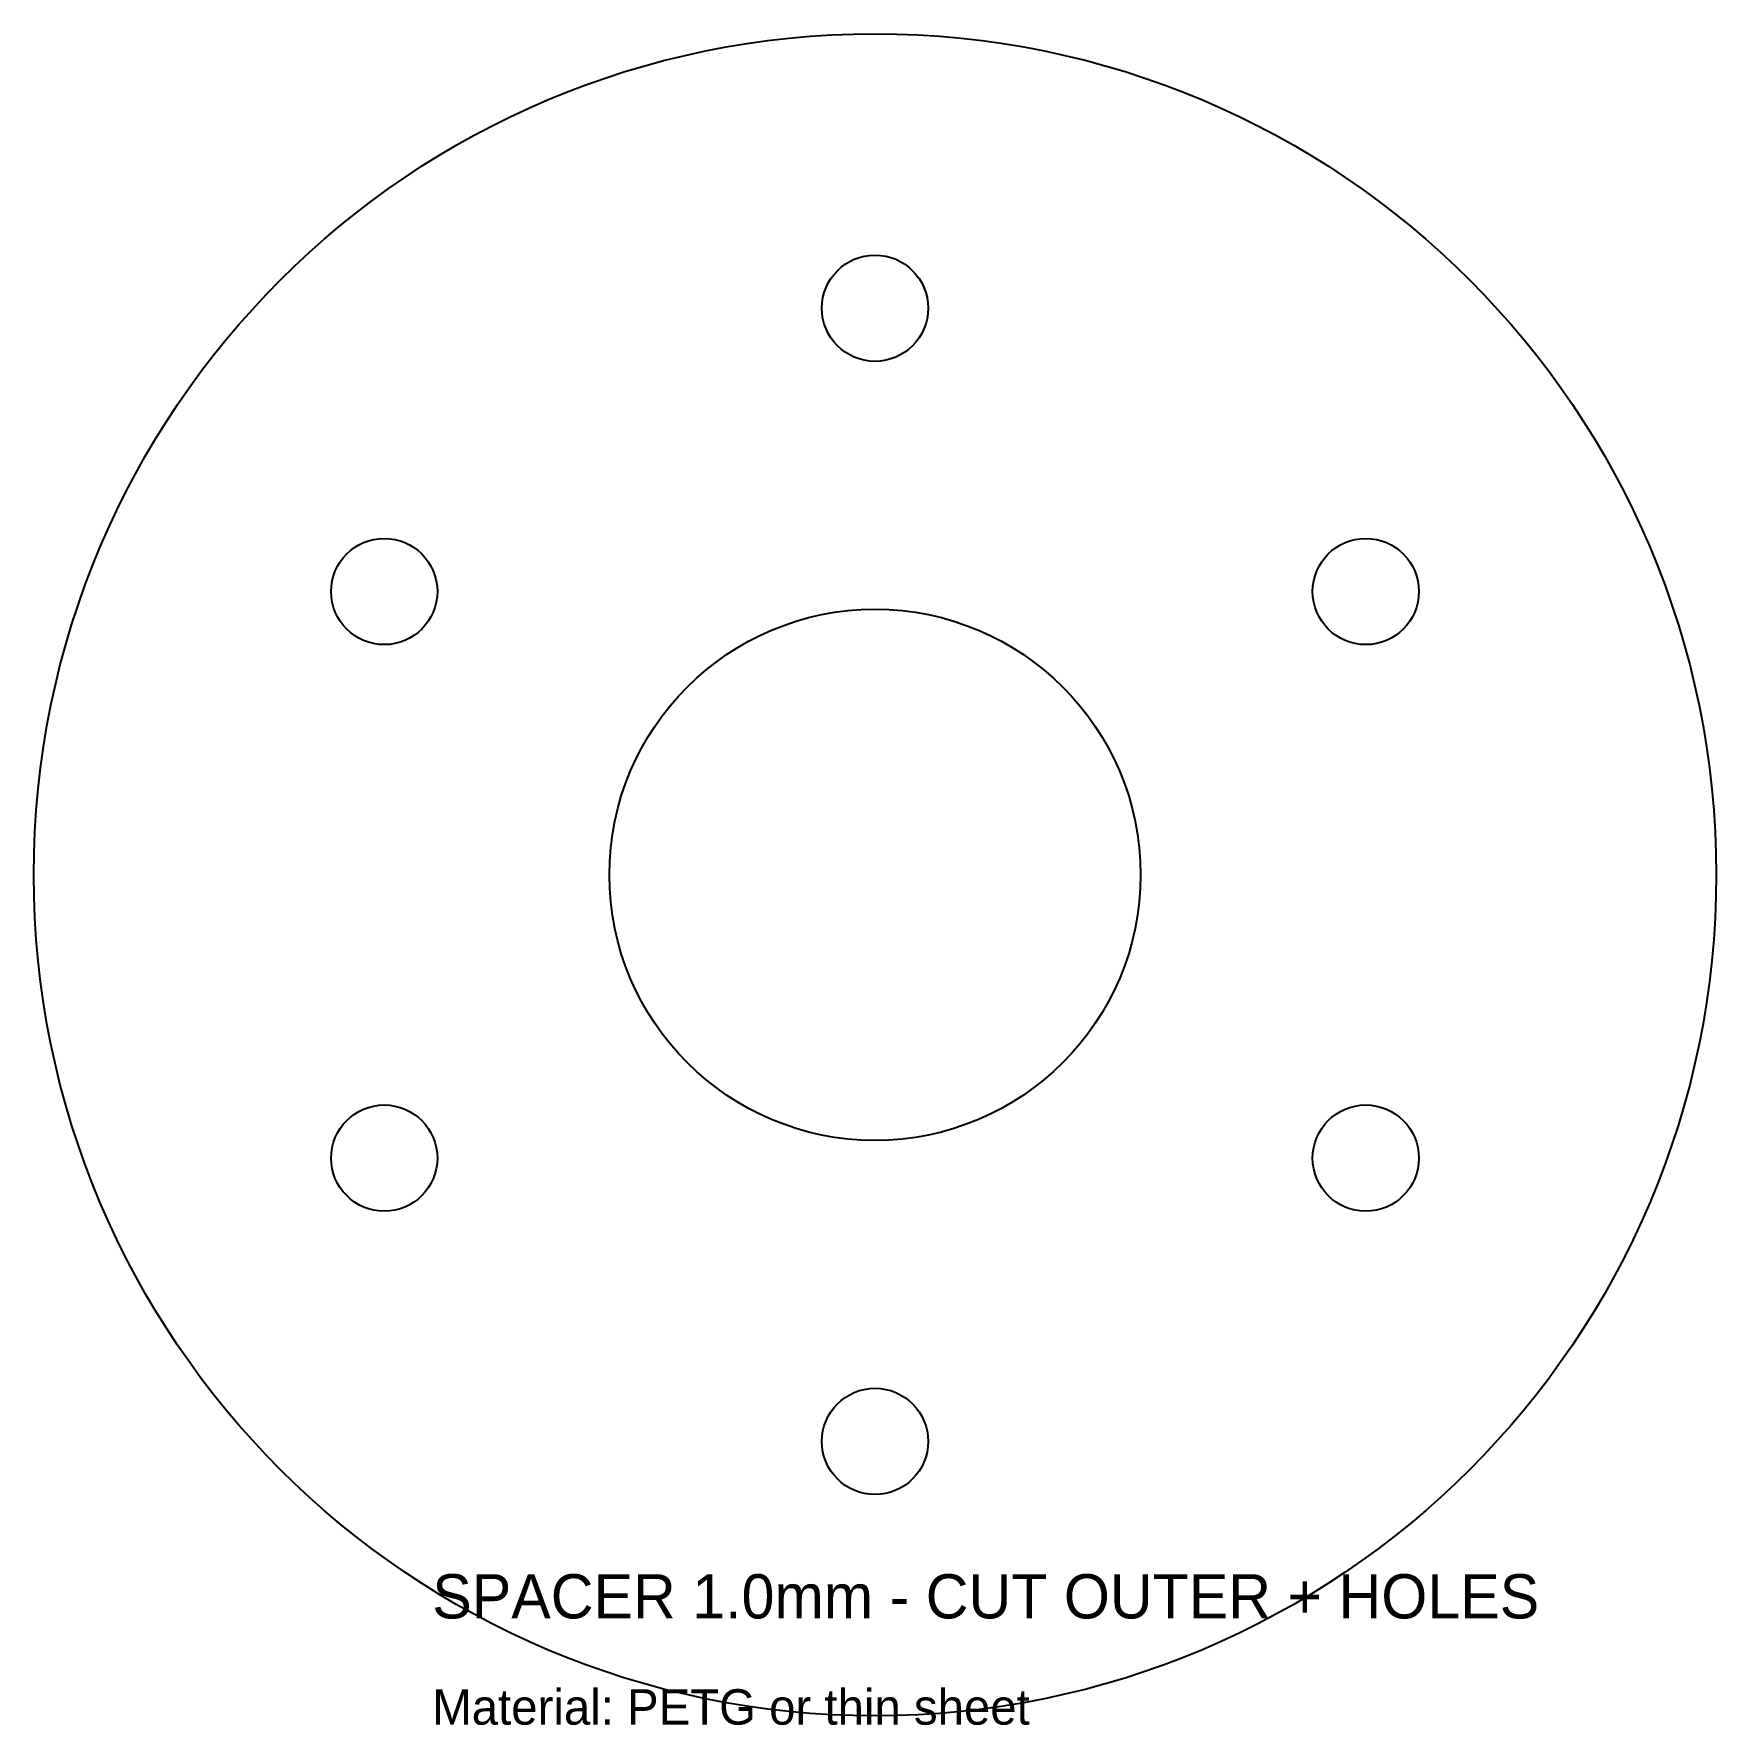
# Model space of a CAD drawing. Extents: x -47.5 to 47.5, y -48 to 47.5.
import ezdxf

# ---------------------------------------------------------------- set-up
doc = ezdxf.new("R2010")
doc.units = 0

msp = doc.modelspace()

# ---------------------------------------------------------------- linework, layer by layer
at = {"layer": 'CUT'}
for centre, radius in [((0, 0), 47.5), ((0, 32), 3), ((-27.713, 16), 3), ((27.713, 16), 3), ((0, 0), 15), ((-27.713, -16), 3), ((27.713, -16), 3), ((0, -32), 3)]:
    msp.add_circle(centre, radius, dxfattribs=at)

# ---------------------------------------------------------------- texts
at = {"layer": 'ANNOTATE'}
for s, height, p in [('SPACER 1.0mm - CUT OUTER + HOLES', 2.5, (-25, -42)), ('Material: PETG or thin sheet', 2, (-25, -48))]:
    msp.add_text(s, height=height, dxfattribs=at).set_placement(p)

doc.saveas('drawing.dxf')
